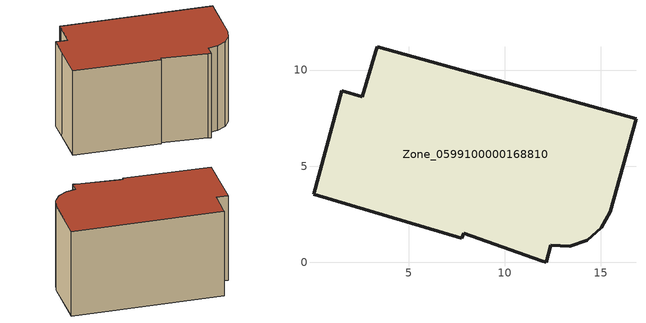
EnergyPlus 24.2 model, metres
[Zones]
Zone_0599100000168810
 floor ground (C_G): 11.89,0.07 7.86,1.49 7.75,1.25 0.04,3.53 1,6.99 1.52,8.93 2.59,8.61 3.29,10.97 3.36,11.21 16.83,7.46 15.49,2.63 15.03,1.78 14.29,1.14 13.37,0.83 12.4,0.89 12.15,0 z0
 wall outside (C_F): 1.52,8.93 1,6.99 0.04,3.53 7.75,1.25 7.86,1.49 11.89,0.07 12.15,0 12.4,0.89 13.37,0.83 14.29,1.14 15.03,1.78 15.49,2.63 16.83,7.46 3.36,11.21 3.29,10.97 2.59,8.61 1.52,8.93 z0:8.45
 roof outside (C_R): 11.89,0.07 12.15,0 12.4,0.89 13.37,0.83 14.29,1.14 15.03,1.78 15.49,2.63 16.83,7.46 3.36,11.21 3.29,10.97 2.59,8.61 1.52,8.93 1,6.99 0.04,3.53 7.75,1.25 7.86,1.49 z8.45
[BUILDING]
Pand.0599100000168810: North Axis=0; Terrain=City; Loads Convergence Tolerance Value=0.04; Temperature Convergence Tolerance Value=0.4; Solar Distribution=FullExterior; Maximum Number of Warmup Days=25; Minimum Number of Warmup Days=1
[Site:Location]
Rotterdam.The.Hague.AP_ZH_NLD Design_Conditions: Latitude=51.96; Longitude=4.45; Time Zone=1; Elevation=-4.5
[SITE:GROUNDTEMPERATURE:BUILDINGSURFACE]
18, 18, 18, 18, 18, 18, 18, 18, 18, 18, 18, 18
[MATERIAL] Thermal Absorptance=0.9; Solar Absorptance=0.7; Visible Absorptance=0.7
Name | Roughness | Thickness | Conductivity | Density | Specific Heat
G.D.1992-2005 | MediumSmooth | 0.15 | 0.06 | 540 | 1210
F.D.1992-2005 | Rough | 0.3 | 0.12 | 1920 | 840
R.D.1992-2005 | MediumRough | 0.2 | 0.08 | 1500 | 1000
[CONSTRUCTION]
C_G: G.D.1992-2005
C_F: F.D.1992-2005
C_R: R.D.1992-2005
[ZONE]
Zone_0599100000168810: Type=1; Multiplier=1; Ceiling Height=Autocalculate; Volume=Autocalculate; Floor Area=autocalculate; Part of Total Floor Area=Yes
[ZONEINFILTRATION:DESIGNFLOWRATE]
Infil_Zone_0599100000168810: Zone or ZoneList or Space or SpaceList=Zone_0599100000168810; Schedule=AlwaysOn; Design Flow Rate Calculation Method=Flow/Area; Flow Rate per Floor Area=0.0021; Constant Term Coefficient=1; Temperature Term Coefficient=0; Velocity Term Coefficient=0; Velocity Squared Term Coefficient=0
[HVACTEMPLATE:ZONE:IDEALLOADSAIRSYSTEM]
Zone_0599100000168810: Maximum Heating Supply Air Temperature=50; Minimum Cooling Supply Air Temperature=13; Maximum Heating Supply Air Humidity Ratio=0.0156; Minimum Cooling Supply Air Humidity Ratio=0.0077; Heating Limit=NoLimit; Cooling Limit=NoLimit; Dehumidification Control Type=ConstantSensibleHeatRatio; Cooling Sensible Heat Ratio=0.7; Dehumidification Setpoint=60; Humidification Control Type=None; Humidification Setpoint=30; Outdoor Air Method=None; Outdoor Air Flow Rate per Person=0.00944; Outdoor Air Flow Rate per Zone Floor Area=0; Outdoor Air Flow Rate per Zone=0; Demand Controlled Ventilation Type=None; Outdoor Air Economizer Type=NoEconomizer; Heat Recovery Type=None; Sensible Heat Recovery Effectiveness=0.7; Latent Heat Recovery Effectiveness=0.65
[ZONECONTROL:THERMOSTAT]
ThermostatControl_Zone_0599100000168810: Zone or ZoneList=Zone_0599100000168810; Control Type Schedule=DualSetpointControlType; Control 1=Thermostat_Zone_0599100000168810; Temperature Difference Between Cutout And Setpoint=0
[THERMOSTATSETPOINT:DUALSETPOINT]
Thermostat_Zone_0599100000168810: Heating Setpoint Temperature Schedule=HeatingSetpoint_Zone_0599100000168810; Cooling Setpoint Temperature Schedule=CoolingSetpoint_Zone_0599100000168810
[SCHEDULE:COMPACT]
HeatingSetpoint_Zone_0599100000168810: Through: 12/31, For: AllDays, Until: 24:00, 21
CoolingSetpoint_Zone_0599100000168810: Through: 12/31, For: AllDays, Until: 24:00, 24
DualSetpointControlType: Through: 12/31, For: AllDays, Until: 24:00, 4
AlwaysOn: Through: 12/31, For: AllDays, Until: 24:00, 1
